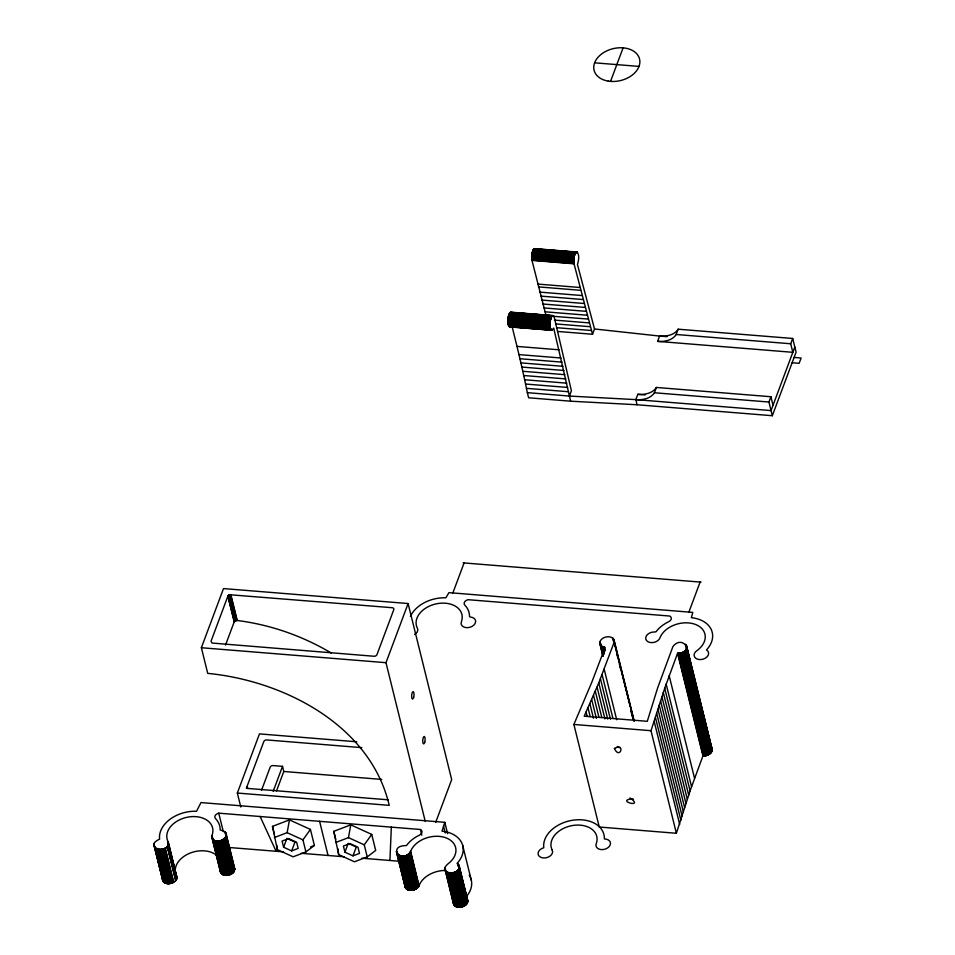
<?xml version="1.0" encoding="UTF-8"?>
<svg xmlns="http://www.w3.org/2000/svg" width="955" height="955" viewBox="0 0 955 955"><rect width="100%" height="100%" fill="white"/><g stroke="black" fill="none" stroke-linecap="round" stroke-linejoin="round"><path stroke-width="1.43" d="M447.62 833.727L444.803 822.327L200.968 802.57L196.551 811.273A30.811 21.559 -13.9 0 0 159.604 839.135C140.779 847.992 173.321 856.253 167.471 840.269A23.421 16.378 -13.9 0 1 189.544 816.847A23.421 16.378 -13.9 0 1 212.332 834.36C209.885 850.583 238.666 833.906 220.187 830.014A30.811 21.559 -13.9 0 0 215.52 818.626A4.691 3.283 -13.9 0 1 218.743 813.159L420.379 829.489L421.788 835.195M176.257 875.258C180.65 884.127 160.058 887.505 162.78 877.418M510.949 326.073C506.031 328.245 507.105 311.39 511.749 312.751M546.093 315.675L531.971 260.393C531.828 256.931 531.147 249.589 535.218 248.801M794.811 347.023L771.043 410.578L635.827 399.62L569.419 396.062L553.685 328.09C548.409 336.065 548.85 311.748 554.175 316.917L571.4 390.762L569.419 396.062L570.684 401.196L637.092 404.753L772.32 415.712L796.088 352.144L792.698 338.476L678.169 329.189A25.475 16.414 20.5 0 1 659.595 336.065L594.511 328.974L577.465 264.511C582.001 249.995 572.451 247.572 574.039 263.807L592.53 334.262L557.72 331.445M420.379 829.489A4.691 3.283 -13.9 0 1 419.448 835.148A30.811 21.559 -13.9 0 0 406.782 845.139L406.472 845.581C385.844 845.533 403.285 866.304 411.02 850.463A23.421 16.378 -13.9 0 1 445.185 837.559A23.421 16.378 -13.9 0 1 448.957 863.081C432.722 875.807 467.938 876.033 457.182 863.248A30.811 21.559 -13.9 0 0 442.643 831.22L442.034 831.148L444.803 822.327M444.779 868.37L453.243 903.108C455.069 911.559 471.937 905.806 466.625 898.297M400.002 861.315L389.915 860.479L391.347 827.09M220.235 870.542C220.88 879.853 239.419 874.076 233.462 866.233M599.776 642.667L601.101 645.89L605.076 647.43L591.754 682.383L573.883 724.451L599.263 827.03L676.379 833.273L690.095 790.859L702.94 755.871L677.549 653.304C695.455 653.029 682.371 634.144 672.905 646.595L657.709 687.719L647.287 721.312L584.197 716.19L598.761 682.944L614.304 641.856C614.113 634.06 600.635 635.923 599.776 642.667L602.975 655.942M702.94 755.871C707.488 756.73 714.901 751.812 711.093 747.001M404.884 885.225C405.159 892.961 418.111 891.122 419.484 884.652A23.421 16.378 -13.9 0 1 445.245 870.459M453.327 901.998L453.243 903.108M274.348 837.547L287.145 832.665L289.472 819.891L310.423 829.429L314.386 845.462L305.922 851.932L293.125 856.814L277.332 849.616L272.485 826.362L289.472 819.891M335.659 842.513L348.456 837.63L350.783 824.857L371.734 834.407L375.697 850.428L367.233 856.898L354.436 861.78L338.643 854.582L333.796 831.327L350.783 824.857M388.243 799.813L246.33 788.317L263.831 741.522A2.459 1.719 -13.9 0 1 266.827 739.946L361.861 747.646M676.379 833.273L651 730.706L664.716 688.292L677.549 653.304M356.788 741.784L259.462 733.894L237.341 793.044L389.234 805.351C370.409 725.215 284.101 680.808 207.724 673.371L201.374 647.729L223.494 588.578L408.107 603.536L451.679 779.626L435.743 822.267M227.863 596.218L211.031 641.235L212.022 643.049L373.954 656.252A2.459 1.719 -13.9 0 0 376.95 654.676L393.782 609.66A2.459 1.719 -13.9 0 0 392.111 607.702L229.725 594.738L227.863 596.218L234.214 621.86L225.535 645.055M261.503 790.358L270.17 767.163A2.459 1.719 -13.9 0 1 273.166 765.588L282.513 766.352L283.79 771.473L276.52 790.895M273.178 791.313L282.513 766.352M283.611 847.228L286.906 838.395L294.952 842.059L291.657 850.893L283.611 847.228L282.083 841.068L288.613 838.586L296.659 842.25L298.175 848.41L291.657 850.893M425.273 821.455L385.987 662.686L408.107 603.536M610.543 81.39L623.09 47.846M344.922 852.194L343.394 846.035L349.924 843.552L357.97 847.216L359.498 853.376L352.968 855.859L344.922 852.194L348.229 843.361M352.968 855.859L356.275 847.037L349.566 843.981M452.861 592.96L464.094 562.937M592.53 334.262L594.511 328.974M637.092 404.753L635.827 399.62L637.809 394.331A25.475 16.414 20.5 0 0 656.372 387.455L770.912 396.731L773.025 405.278M792.698 338.476L790.716 343.764L792.829 352.311L657.613 341.365L659.595 336.065L667.02 336.661M635.827 399.62A25.475 16.414 20.5 0 0 654.39 392.756L656.372 387.455M657.613 341.365A25.475 16.414 20.5 0 0 676.188 334.489L678.169 329.189M688.889 612.083L700.111 582.061M772.32 415.712L768.93 402.031L770.912 396.731M234.214 621.86L237.21 620.284L230.859 594.631M305.922 851.932L302.938 839.863L310.423 829.429M367.233 856.898L364.249 844.829L371.734 834.407M414.589 634.538L416.476 632.962A7.401 5.181 -13.9 0 0 417.228 627.889L416.786 626.814A23.421 16.378 -13.9 0 1 438.858 603.393A23.421 16.378 -13.9 0 1 461.647 620.905L461.599 621.227A7.401 5.181 -13.9 0 0 465.479 627.53A7.401 5.181 -13.9 0 0 474.981 623.734L475.638 621.801A7.401 5.181 -13.9 0 0 470.349 617.049L469.502 616.56A30.811 21.559 -13.9 0 0 464.834 605.16A4.691 3.283 -13.9 0 1 468.057 599.692L669.694 616.035A4.691 3.283 -13.9 0 1 668.763 621.681A30.811 21.559 -13.9 0 0 656.097 631.673L654.951 632.007A7.401 5.181 -13.9 0 0 646.523 635.648L645.735 637.57A7.401 5.181 -13.9 0 0 651.919 642.631A7.401 5.181 -13.9 0 0 660.156 637.319L660.335 636.997A23.421 16.378 -13.9 0 1 694.5 624.104A23.421 16.378 -13.9 0 1 698.272 649.615L697.066 650.558A7.401 5.181 -13.9 0 0 694.106 655.464L694.727 657.243A7.401 5.181 -13.9 0 0 705.53 658.079A7.401 5.181 -13.9 0 0 706.509 649.913A30.811 21.559 -13.9 0 0 691.957 617.754L691.348 617.694L692.793 612.394L448.957 592.637L445.866 597.818A30.811 21.559 -13.9 0 0 410.411 616.464M310.471 846.954L314.386 845.462M633.499 799.132L631.661 798.834M228.687 847.467L283.516 851.86M594.619 62.815L639.014 66.42M534.394 248.634L577.047 252.06M534.143 248.766L577.381 252.311M533.893 248.98L577.489 252.43M533.773 249.112L577.584 252.574M533.654 249.267L575.722 252.669M533.535 249.434L575.602 252.848M533.415 249.625L575.483 253.039M533.296 249.828L575.364 253.242M533.188 250.055L575.244 253.469M533.069 250.294L575.137 253.708M532.962 250.556L575.029 253.958M532.854 250.819L574.922 254.233M532.759 251.105L574.815 254.519M532.663 251.404L574.719 254.818M532.568 251.714L574.624 255.128M532.472 252.036L574.54 255.451M532.389 252.371L574.456 255.785M532.305 252.717L574.373 256.119M532.233 253.063L574.289 256.477M532.162 253.421L574.23 256.835M532.102 253.791L574.158 257.205M532.042 254.161L574.098 257.575M531.983 254.543L574.051 257.946M531.935 254.925L574.003 258.328M531.887 255.307L573.955 258.721M531.851 255.689L573.919 259.103M531.828 256.083L573.895 259.485M531.804 256.465L573.871 259.879M531.792 256.847L573.848 260.261M531.78 257.229L573.836 260.643M531.768 257.611L573.836 261.025M531.78 257.981L573.836 261.395M531.78 258.351L573.848 261.766M531.804 258.721L573.86 262.124M531.828 259.068L573.883 262.482M531.851 259.414L573.907 262.828M531.887 259.76L573.943 263.162M531.923 260.082L573.991 263.496M531.971 260.393L574.039 263.807M537.784 284.077L579.852 287.479M538.501 286.906L580.556 290.308M539.814 292.123L581.87 295.537M540.84 296.11L582.896 299.524M541.867 300.073L583.935 303.475M542.918 304.012L584.973 307.414M543.968 307.928L586.024 311.33M545.03 311.808L587.086 315.222M510.734 312.178L553.16 315.604M510.364 312.345L553.494 315.795M510.245 312.44L553.602 315.89M509.994 312.691L552.181 315.974M509.875 312.846L588.161 319.077M509.755 313.025L551.823 316.427M509.636 313.216L551.704 316.618M509.516 313.419L551.584 316.833M509.409 313.646L551.465 317.048M509.29 313.885L551.357 317.287M509.182 314.135L551.25 317.549M509.087 314.41L551.142 317.824M508.979 314.696L551.047 318.099M508.884 314.995L550.94 318.397M508.788 315.305L550.844 318.707M508.693 315.627L550.76 319.03M508.609 315.962L550.677 319.364M508.526 316.296L550.593 319.71M554.425 320.092L589.235 322.909M508.454 316.654L550.522 320.056M508.382 317.012L550.45 320.426M508.323 317.382L550.378 320.785M508.263 317.752L550.319 321.155M508.203 318.134L550.271 321.537M508.156 318.504L550.223 321.919M508.12 318.898L550.176 322.301M508.084 319.28L550.14 322.683M508.048 319.662L550.116 323.077M508.024 320.056L550.092 323.459M555.512 323.9L590.321 326.729M508.012 320.438L550.068 323.84M508 320.82L550.068 324.223M676.188 334.489L790.716 343.764M508 321.202L550.056 324.605M508 321.572L550.056 324.987M508.012 321.942L550.068 325.345M508.024 322.301L550.08 325.715M508.048 322.659L550.104 326.073M508.072 323.005L550.14 326.419M508.108 323.339L550.176 326.753M508.144 323.673L550.211 327.076M556.61 327.684L591.42 330.514M508.191 323.984L550.259 327.398M508.251 324.282L550.307 327.696M508.299 324.581L550.367 327.983M508.37 324.855L550.426 328.257M508.442 325.118L550.498 328.52M508.514 325.357L550.569 328.771M508.597 325.595L550.653 328.998M508.681 325.81L550.832 329.415M508.86 326.18L550.916 329.594M508.955 326.335L551.023 329.75M509.051 326.479L551.226 330.012M509.266 326.706L552.396 330.155M509.612 326.908L552.038 330.323M794.106 357.445L801.114 358.018L799.132 363.306L792.125 362.745M511.987 326.132L517.001 346.402L559.057 349.805M517.001 346.402L518.959 354.592L561.027 358.006M518.959 354.592L519.938 358.734L561.994 362.136M519.938 358.734L520.893 362.888L562.961 366.302M520.893 362.888L521.848 367.066L563.904 370.48M521.848 367.066L522.791 371.28L564.847 374.682M522.791 371.28L523.722 375.506L565.778 378.908M523.722 375.506L524.641 379.756L566.709 383.17M654.39 392.756L768.93 402.031M524.641 379.756L525.56 384.029L567.616 387.444M637.809 394.331L645.234 394.928M525.56 384.029L526.456 388.327L568.523 391.741M526.456 388.327L527.351 392.66L569.419 396.062M570.684 401.196L528.628 397.781L527.351 392.66M463.151 562.865L701.042 582.144M201.374 647.729L385.987 662.686M573.883 724.451L651 730.706M283.79 771.473L381.785 779.411M301.326 853.304L344.242 856.778M361.921 858.211L389.915 860.479M620.261 747.646L618.924 747.371M235.849 620.32C269.513 624.379 302.246 635.72 331.349 653.077M631.339 798.858C615.999 801.066 645.043 808.491 630.002 797.926M348.456 837.63L364.249 844.829M287.145 832.665L302.938 839.863M618.422 747.168L617.276 746.464M551.93 849.616L552.086 849.855A7.401 5.181 -13.9 0 1 547.74 857.327A7.401 5.181 -13.9 0 1 538.345 854.988A7.401 5.181 -13.9 0 1 543.67 847.754L543.789 847.718A30.811 21.559 -13.9 0 1 572.821 820.214A30.811 21.559 -13.9 0 1 604.36 838.514L604.455 838.979A7.401 5.181 -13.9 0 1 610.484 843.766L609.827 845.7A7.401 5.181 -13.9 0 1 600.337 849.484A7.401 5.181 -13.9 0 1 596.445 843.193L596.505 842.859A23.421 16.378 -13.9 0 0 573.107 825.43A23.421 16.378 -13.9 0 0 551.966 849.568L552.086 849.855M260.106 816.453L276.102 851.263M686.502 645.58L712.215 749.46M686.239 645.091L712.203 750.021M686.084 644.864L712.108 750.57M686.645 648.278L712.036 750.857M685.499 644.231L711.941 751.131M686.442 648.839L711.821 751.406M686.311 649.114L711.69 751.681M686.156 649.388L711.547 751.955M685.988 649.651L711.38 752.218M685.797 649.913L711.189 752.492M685.595 650.176L710.986 752.743M685.38 650.427L710.759 752.994M685.141 650.665L710.52 753.244M684.89 650.904L710.269 753.483M684.628 651.143L710.007 753.71M684.341 651.358L709.732 753.925M684.055 651.573L709.434 754.14M683.744 651.776L709.123 754.343M683.422 651.967L708.813 754.534M683.1 652.146L708.479 754.713M682.753 652.313L708.144 754.892M682.407 652.468L707.798 755.047M682.061 652.623L707.44 755.19M681.691 652.754L707.082 755.321M681.321 652.874L706.712 755.441M680.951 652.981L706.342 755.548M680.581 653.065L705.96 755.644M680.199 653.148L705.578 755.715M679.817 653.208L705.196 755.787M679.435 653.268L704.814 755.835M679.053 653.304L704.432 755.871M678.671 653.327L704.062 755.894M678.301 653.327L703.68 755.894M677.919 653.316L703.31 755.894M669.168 675.722L694.548 778.301M666.16 684.102L691.551 786.669M664.716 688.292L690.095 790.859M663.295 692.482L688.686 795.049M661.911 696.673L687.302 799.251M660.562 700.875L685.941 803.442M659.248 705.077L684.628 807.644M657.959 709.267L683.338 811.846M656.706 713.469L682.085 816.048M655.488 717.671L680.867 820.25M654.294 721.873L679.685 824.452M613.91 639.456L634.239 721.121M613.611 638.99L634.001 721.025M613.229 638.561L630.228 706.676M630.754 709.35L633.452 719.676M613.026 638.358L614.805 645.58M616.596 652.802L617.67 657.136M619.461 664.358L620.523 668.691M630.897 710.592L633.046 719.258M612.788 638.167L613.862 642.5M604.348 647.335L605.064 650.224M604.002 647.275L604.718 650.164M603.656 647.192L604.73 651.525M603.321 647.096L604.396 651.429M602.999 646.989L604.073 651.322M602.689 646.869L604.121 652.647M602.39 646.738L604.181 653.96M602.104 646.595L603.894 653.817M601.829 646.428L603.62 653.65M601.566 646.26L603.357 653.483M600.038 641.545L603.25 654.557M599.943 641.832L603.035 654.354M599.871 642.106L603.19 655.584M599.764 643.216L602.987 656.216M604.169 669.168L616.679 719.736M602.092 674.6L612.812 717.945M600.444 678.778L610.448 719.222M598.761 682.944L607.702 719.067M597.054 687.111L604.921 718.9M595.311 691.277L601.745 717.289M593.544 695.443L598.904 717.11M591.73 699.597L596.386 718.387M589.892 703.751L593.473 718.208M588.029 707.906L590.178 716.572M586.131 712.048L587.194 716.381M462.638 845.223L471.376 880.51M459.092 865.493L467.795 900.732M458.71 864.764L467.807 901.281M458.543 864.538L467.723 901.842M458.161 864.108L467.663 902.117M459.104 868.202L467.461 902.678M458.877 868.764L467.341 902.952M457.457 863.535L458.161 866.388M458.734 869.026L467.198 903.227M458.567 869.301L467.031 903.49M458.388 869.563L466.852 903.752M458.185 869.826L466.649 904.015M457.97 870.077L466.434 904.266M457.743 870.327L466.207 904.516M457.493 870.566L465.956 904.755M457.23 870.793L465.694 904.982M456.956 871.02L465.419 905.209M456.669 871.235L465.133 905.424M456.371 871.438L464.834 905.627M456.06 871.64L464.512 905.829M455.726 871.82L464.19 906.009M455.392 871.999L463.855 906.188M455.058 872.154L463.509 906.343M443.478 825.86L445.245 832.975M454.699 872.309L463.163 906.498M454.341 872.44L462.805 906.629M453.971 872.56L462.435 906.761M453.601 872.679L462.065 906.868M453.231 872.775L461.695 906.964M452.849 872.858L461.313 907.047M452.467 872.93L460.931 907.119M452.097 872.977L460.549 907.166M451.715 873.025L460.167 907.214M451.333 873.049L459.797 907.238M450.951 873.061L459.415 907.25M450.581 873.061L459.033 907.25M450.199 873.037L458.663 907.226M449.841 873.001L458.305 907.202M449.483 872.966L457.934 907.154M449.125 872.894L457.588 907.095M448.778 872.822L457.242 907.011M448.444 872.739L456.908 906.928M448.122 872.631L456.574 906.82M447.8 872.512L456.263 906.701M447.501 872.381L455.965 906.582M447.203 872.249L455.666 906.438M446.928 872.094L455.392 906.283M446.665 871.927L455.129 906.116M446.415 871.748L454.878 905.937M446.188 871.557L454.64 905.746M444.935 867.534L454.425 905.543M444.863 867.809L454.043 905.125M410.662 851.335L419.018 885.798M410.423 851.884L418.887 886.073M410.268 852.158L418.732 886.347M410.101 852.421L418.565 886.61M409.91 852.684L418.374 886.873M409.707 852.946L418.171 887.135M409.492 853.197L417.956 887.386M409.253 853.436L417.717 887.625M409.003 853.675L417.466 887.864M408.74 853.901L417.204 888.102M408.454 854.128L416.917 888.317M408.167 854.343L416.619 888.532M407.857 854.546L416.32 888.735M407.534 854.737L415.998 888.926M407.212 854.916L415.676 889.105M406.878 855.083L415.341 889.272M406.532 855.238L414.983 889.427M406.173 855.382L414.637 889.571M405.815 855.513L414.279 889.714M405.445 855.632L413.909 889.833M405.075 855.74L413.539 889.941M404.693 855.835L413.157 890.024M404.323 855.919L412.775 890.108M403.941 855.978L412.393 890.167M403.559 856.026L412.023 890.215M403.177 856.062L411.641 890.251M402.795 856.086L411.259 890.275M402.413 856.098L410.877 890.287M402.043 856.086L410.507 890.275M401.673 856.062L410.137 890.251M401.303 856.026L409.767 890.215M400.957 855.978L409.409 890.167M400.599 855.907L409.062 890.096M400.252 855.835L408.716 890.024M399.93 855.74L408.382 889.929M399.608 855.632L408.06 889.821M399.286 855.513L407.749 889.702M398.987 855.37L407.451 889.571M398.701 855.226L407.164 889.415M398.438 855.071L406.89 889.26M398.175 854.904L406.639 889.093M397.925 854.713L406.388 888.914M397.495 854.319L406.162 888.711M397.292 854.104L405.756 888.305M396.421 851.036L405.577 888.078M396.373 851.585L405.278 887.613M333.796 831.327L335.778 839.338M319.579 821.276L328.043 855.465M230.489 594.631L236.84 620.273M230.107 594.667L236.458 620.308M229.725 594.738L236.076 620.392M229.367 594.858L235.706 620.511M229.021 595.025L235.36 620.666M228.699 595.216L235.049 620.857M228.424 595.431L234.763 621.072M228.185 595.681L234.536 621.323M227.994 595.944L234.345 621.586M272.485 826.362L274.467 834.372M237.341 793.044L240.803 807.023M225.881 833.154L234.799 869.181M225.75 832.915L234.787 869.456M225.213 832.247L233.868 866.651M224.998 832.044L227.123 840.591M228.878 847.718L229.94 851.991M231.695 859.118L232.757 863.392M225.667 837.201L234.13 871.39M225.499 837.463L233.963 871.652M225.308 837.726L233.772 871.915M225.105 837.989L233.569 872.178M218.743 813.159L223.327 831.674M224.891 838.239L233.342 872.428M224.652 838.478L233.116 872.667M224.401 838.717L232.865 872.906M224.127 838.944L232.59 873.145M223.852 839.17L232.316 873.359M223.554 839.385L232.017 873.574M223.255 839.588L231.719 873.777M222.933 839.779L231.397 873.968M222.611 839.958L231.074 874.147M222.264 840.125L230.728 874.314M221.918 840.281L230.382 874.47M221.572 840.424L230.024 874.613M221.202 840.555L229.666 874.756M220.844 840.675L229.296 874.876M220.462 840.782L228.925 874.983M220.092 840.878L228.555 875.067M219.71 840.961L228.173 875.15M219.328 841.021L227.791 875.21M218.946 841.068L227.409 875.258M218.564 841.104L227.027 875.293M218.194 841.128L226.645 875.317M217.812 841.14L226.275 875.329M217.442 841.128L225.893 875.317M217.072 841.104L225.523 875.293M216.701 841.068L225.165 875.258M216.343 841.021L224.807 875.21M215.997 840.949L224.461 875.138M215.651 840.878L224.115 875.067M215.317 840.782L223.78 874.971M214.994 840.675L223.458 874.864M214.684 840.555L223.148 874.744M214.386 840.412L222.849 874.613M214.099 840.269L222.563 874.458M213.825 840.114L222.288 874.303M213.574 839.946L222.026 874.135M213.323 839.755L221.787 873.956M213.096 839.564L221.56 873.753M211.938 835.518L221.345 873.55M211.867 835.792L221.154 873.348M211.783 836.353L220.808 872.894M211.771 836.902L220.545 872.404M168.175 841.833L176.914 877.347M168.056 841.582L176.902 877.896M168.39 843.981L176.794 878.457M168.247 844.542L176.711 878.731M168.152 844.817L176.615 879.018M168.032 845.103L176.496 879.292M167.889 845.366L176.353 879.567M167.734 845.641L176.198 879.83M167.555 845.903L176.018 880.092M167.364 846.166L175.827 880.355M167.161 846.428L175.625 880.617M165.275 848.004L173.726 882.193M164.952 848.195L173.416 882.384M164.618 848.362L173.082 882.563M164.284 848.529L172.736 882.718M163.926 848.685L172.389 882.874M163.568 848.828L172.031 883.017M163.21 848.959L171.673 883.148M162.839 849.067L171.303 883.268M162.469 849.174L170.933 883.363M162.087 849.258L170.551 883.447M161.705 849.329L170.169 883.53M161.323 849.389L169.787 883.59M160.941 849.437L169.405 883.626M160.571 849.473L169.023 883.662M160.189 849.484L168.653 883.673M159.807 849.484L168.271 883.685M159.437 849.473L167.901 883.662M159.067 849.449L167.531 883.638M158.709 849.413L167.173 883.602M158.351 849.353L166.815 883.542M158.005 849.282L166.468 883.471M157.659 849.198L166.122 883.387M157.336 849.102L165.8 883.291M157.014 848.983L165.478 883.172M156.704 848.864L165.167 883.053M156.417 848.72L164.869 882.909M156.131 848.577L164.594 882.766M155.868 848.41L164.32 882.599M155.605 848.231L164.069 882.432M155.367 848.052L163.83 882.241M155.152 847.861L163.603 882.05M154.018 844.053L163.4 881.835M153.958 844.339L163.042 881.405M153.886 844.889L162.887 881.167M337.939 848.804L338.643 854.582M276.807 845.282L277.332 849.616M248.312 788.448A2.459 1.719 -13.9 0 1 246.915 786.825M175.935 874.458A23.421 16.378 -13.9 0 1 175.243 871.103M175.231 870.232A23.421 16.378 -13.9 0 1 191.466 852.588A23.421 16.378 -13.9 0 1 217.143 855.728M469.227 875.269A30.811 21.559 -13.9 0 1 466.565 896.399M614.411 748.481C619.843 760.371 625.871 742.405 614.411 748.481M608.263 81.115A23.421 16.378 -13.9 0 0 639.647 59.437A23.421 16.378 -13.9 0 0 602.545 53.301A23.421 16.378 -13.9 0 0 608.263 81.115M424.76 742.154A3.701 1.146 -85.4 0 0 424.247 736.508A3.701 1.146 -85.4 0 0 422.79 741.928A3.701 1.146 -85.4 0 0 424.76 742.154M413.658 697.305A3.701 1.146 -85.4 0 0 413.145 691.659A3.701 1.146 -85.4 0 0 411.689 697.066A3.701 1.146 -85.4 0 0 413.658 697.305"/></g></svg>
